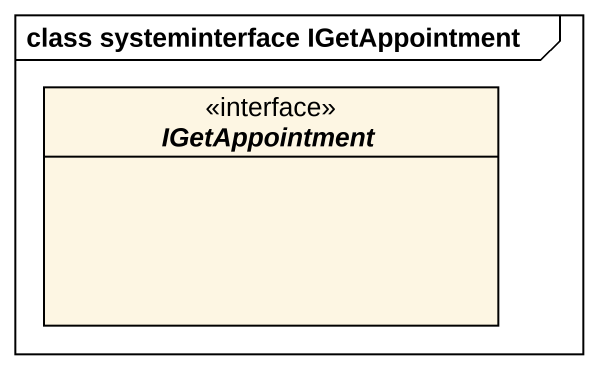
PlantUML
@startuml
mainframe class systeminterface IGetAppointment
hide circle
hide empty members
interface IGetAppointment
@enduml
